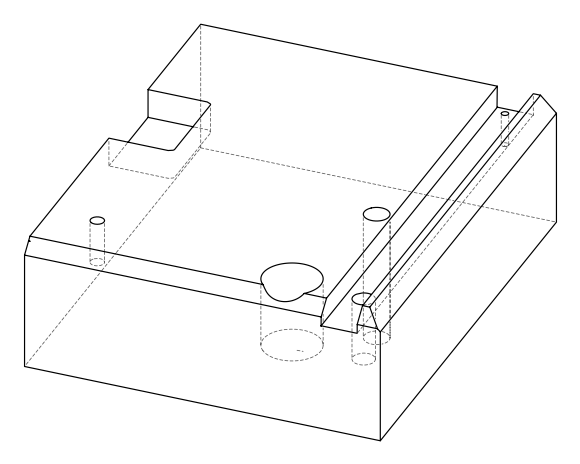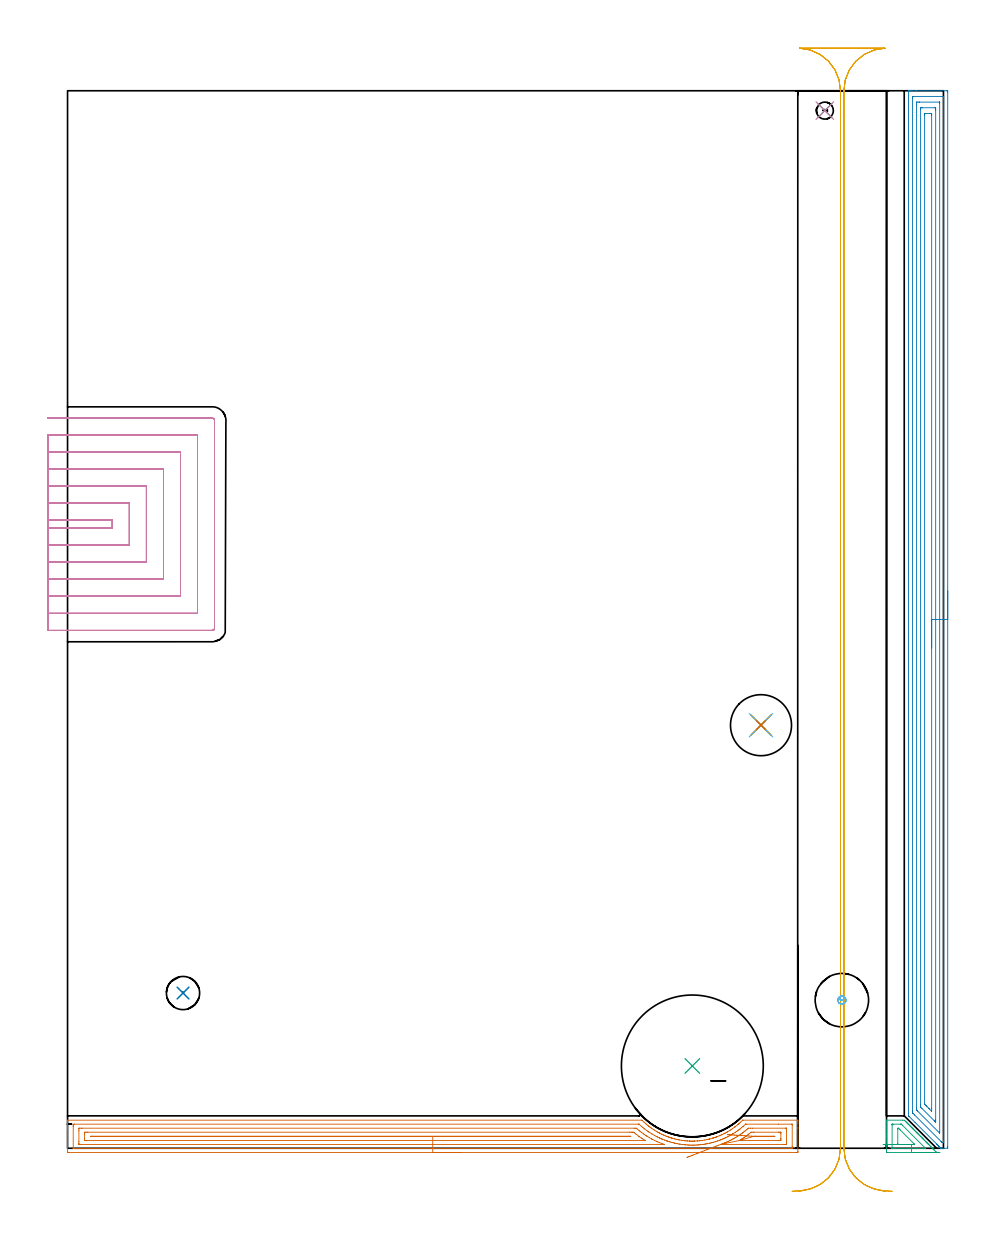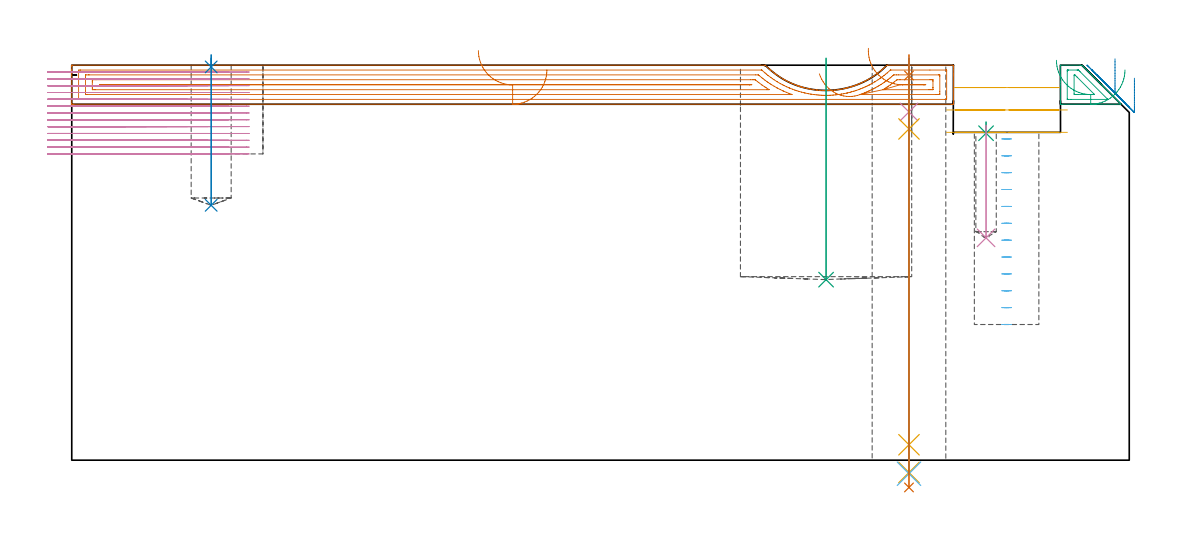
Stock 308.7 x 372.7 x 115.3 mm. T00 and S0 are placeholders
(PLAN: 16 operations, 11 tool changes, 69 min)
(1 AREA_MILL | FG_CHAMFER_SURFACE | UGT0205_001 | 9.97 min | 17137 mm3)
(2 AREA_MILL_1 | FG_CHAMFER_SURFACE_1 | UGT0205_001 | 15.03 min | 35485 mm3)
(3 AREA_MILL_2 | FG_CHAMFER_SURFACE_2 | UGT0205_001 | 0.65 min | 1081 mm3)
(4 MILL_SLOT | SLOT_PARTIAL_RECTANGULAR | NXT0201_009 | Follow Part, ap 2, ae 75% | 35.14 min | 119416 mm3)
(5 MILL_RECTANGULAR_SLOT | SLOT_RECTANGULAR | UGT0201_018 | Follow Part, ap 7.5, ae 75% | 5.28 min | 227146 mm3)
(6 MILL_BLIND_HOLE_FROM_SOLID_MATERIAL | STEP1POCKET | NXT0201_012 | Spiral | 0.65 min | 15582 mm3)
(7 SPOT_DRILL | STEP1HOLE | NXT0321_9005460120000 | 0.05 min | 153 mm3)
(8 SPOT_DRILL_1 | STEP1POCKET_1 | NXT0321_9005460120000 | 0.03 min | 16 mm3)
(9 SPOT_DRILL_2 | STEP1POCKET_3 | NXT0321_9005460120000 | 0.03 min | 19 mm3)
(10 DRILL_BLIND_HOLE_INTO_CENTER | STEP1HOLE | NXT0301_062 | 0.06 min | 701 mm3)
(11 GUN_DRILL_THROUGH_HOLE | STEP1HOLE | UGT0307_006 | 0.56 min | 6495 mm3)
(12 DRILL_TO_ENLARGE_THROUGH_HOLE | STEP1HOLE | NXT0301_102 | 0.49 min | 9071 mm3)
(13 DRILL_TO_ENLARGE_THROUGH_HOLE_1 | STEP1HOLE | UGT0301_052 | 0.5 min | 25347 mm3)
(14 DRILL_BLIND_HOLE_INTO_CENTER_1 | STEP1POCKET_1 | NXT0301_088 | 0.17 min | 4268 mm3)
(15 INDEXABLE_INSERT_DRILL_BLIND_HOLE_FROM_SOLID | STEP1POCKET_2 | NXT0302_038 | 0.26 min | 121142 mm3)
(16 DRILL_BLIND_HOLE_INTO_CENTER_2 | STEP1POCKET_3 | UGT0301_025 | 0.14 min | 827 mm3)
(TOOL UGT0205_001 | Chamfer Mill 20 x 3 x 45 deg. | D20 FL50 Z2)
(TOOL NXT0201_009 | ENDMILL 8mm [2P460-0800-NA 1630] | D8 FL26 Z6)
(TOOL UGT0201_018 | End mill 30 mm | D30 FL50 Z4)
(TOOL NXT0201_012 | ENDMILL 16mm [2P460-1600-NA 1630] | D16 FL38 Z6)
(TOOL NXT0321_9005460120000 | NC Spot Drill, 142deg, 12mm, Carbide, Uncoated | D12 PA142 FL30 Z2)
(TOOL NXT0301_062 | Carbide Drill 9.1mm [860.1-0910-027A1-MM 2214] | D9.1 PA140 FL47 Z2)
(TOOL UGT0307_006 | Gun Drill 9 mm | D9 PA130 FL24 Z1)
(TOOL NXT0301_102 | Carbide Drill 13.5mm [860.1-1350-108A1-MM 2214] | D13.5 PA140 FL123 Z2)
(TOOL UGT0301_052 | Twist Drill 21.5 mm | D21.5 PA118 FL150 Z2)
(TOOL NXT0301_088 | Carbide Drill 11.7mm [860.1-1170-035A1-MM 2214] | D11.7 PA140 FL55 Z2)
(TOOL NXT0302_038 | Index. Insert Drill 50mm [880-D5000L50-04] | D50 PA176 FL200 Z2)
(TOOL UGT0301_025 | Twist Drill 6 mm | D6 PA118 FL57 Z2)
(OP 1 AREA_MILL)
G17 G21 G94 G90
T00 M6
G54
G17 G0 G90 X138.7 Y-1.5 S1061 M3
G43 Z125.3 H0
Z113.9
G94 G1 X138.662 Z113.028 F250.
X138.548 Z112.164
X138.359 Z111.312
X138.097 Z110.48
X137.763 Z109.674
X137.36 Z108.9
X136.892 Z108.164
X136.36 Z107.472
X135.771 Z106.829
X135.128 Z106.24
X134.436 Z105.708
X133.7 Z105.24
X132.926 Z104.837
X132.12 Z104.503
X131.288 Z104.241
X130.436 Z104.052
X129.572 Z103.938
X128.7 Z103.9
X0.608
X0.14 Y-1.495 Z103.903
X0.01 Y-1.492 Z103.906
X0. Y-1.357 Z104.04
Y6.838 Z112.232
Y7.399 Z112.796
Y7.718 Z113.114
Y8.279 Z113.675
Y8.597 Z113.992
Y9.594 Z114.994
X0.01 Y9.894 Z115.293
X0.162 Y9.9 Z115.3
X202.342
X202.439 Y9.895 Z115.291
X202.535 Y9.812 Z115.209
X203.173 Y9.198 Z114.598
X203.681 Y8.749 Z114.144
X203.849 Y8.597 Z113.996
X204.018 Y8.448 Z113.847
X204.073 Y8.398 Z113.797
X204.562 Y8. Z113.399
X204.921 Y7.718 Z113.115
X204.965 Y7.683 Z113.081
X205.307 Y7.425 Z112.822
X205.466 Y7.31 Z112.705
X205.712 Y7.132 Z112.53
X205.857 Y7.028 Z112.427
X206.526 Y6.576 Z111.973
X206.574 Y6.545 Z111.942
X206.749 Y6.431 Z111.831
X207.641 Y5.889 Z111.287
X207.967 Y5.701 Z111.099
X208.249 Y5.546 Z110.943
X208.533 Y5.394 Z110.794
X208.575 Y5.373 Z110.772
X208.639 Y5.341 Z110.741
X209.036 Y5.142 Z110.538
X209.425 Y4.945 Z110.345
X209.996 Y4.682 Z110.078
X210.271 Y4.562 Z109.96
X210.317 Y4.542 Z109.939
X210.862 Y4.32 Z109.72
X211.209 Y4.18 Z109.578
X211.714 Y3.992 Z109.387
X211.936 Y3.907 Z109.307
X211.956 Y3.9 Z109.299
X212.101 Y3.853 Z109.248
X212.161 Y3.835 Z109.229
X212.37 Y3.77 Z109.163
X212.607 Y3.696 Z109.088
X212.804 Y3.631 Z109.03
X212.858 Y3.614 Z109.013
X212.967 Y3.58 Z108.978
X212.993 Y3.573 Z108.969
X213.053 Y3.557 Z108.95
X213.42 Y3.453 Z108.848
X213.885 Y3.321 Z108.719
X214.392 Y3.195 Z108.591
X214.629 Y3.135 Z108.534
X214.777 Y3.098 Z108.497
X215.27 Y2.994 Z108.394
X215.37 Y2.976 Z108.375
X215.669 Y2.921 Z108.317
X216.561 Y2.779 Z108.171
X217.453 Y2.661 Z108.058
X217.516 Y2.655 Z108.052
X217.701 Y2.638 Z108.035
X218.345 Y2.581 Z107.972
X218.409 Y2.578 Z107.967
X219.205 Y2.527 Z107.925
X219.237 Y2.525 Z107.923
X219.302 Y2.523 Z107.92
X219.683 Y2.509 Z107.908
X219.852 Y2.507 Z107.906
X220.129 Y2.504 Z107.9
X220.389 Y2.507
X220.575 Z107.904
X220.852 Y2.514 Z107.913
X221.021 Y2.519 Z107.917
X221.114 Y2.524 Z107.922
X221.913 Y2.571 Z107.962
X221.98 Y2.578 Z107.967
X222.629 Y2.631 Z108.028
X222.805 Y2.647 Z108.043
X223.697 Y2.757 Z108.15
X224.589 Y2.9 Z108.294
X225.409 Y3.054 Z108.453
X225.528 Y3.077 Z108.476
X225.996 Y3.192 Z108.589
X226.204 Y3.242 Z108.641
X226.373 Y3.284 Z108.682
X227.265 Y3.532 Z108.925
X227.335 Y3.554 Z108.946
X227.537 Y3.614 Z109.012
X227.578 Y3.626 Z109.025
X227.782 Y3.693 Z109.085
X228.009 Y3.763 Z109.156
X228.157 Y3.809 Z109.203
X228.456 Y3.907 Z109.307
X228.588 Y3.953 Z109.35
X228.674 Y3.986 Z109.381
X228.951 Y4.088 Z109.485
X229.049 Y4.125 Z109.522
X229.741 Y4.404 Z109.803
X229.941 Y4.485 Z109.883
X229.959 Y4.493 Z109.891
X230.46 Y4.713 Z110.108
X230.723 Y4.826 Z110.225
X230.792 Y4.858 Z110.258
X230.833 Y4.878 Z110.277
X231.352 Y5.138 Z110.534
X231.712 Y5.316 Z110.715
X231.725 Y5.322 Z110.722
X232.433 Y5.701 Z111.099
X232.542 Y5.763 Z111.162
X232.617 Y5.807 Z111.205
X233.509 Y6.341 Z111.741
X233.873 Y6.574 Z111.974
X234.401 Y6.931 Z112.331
X235.128 Y7.45 Z112.848
X235.214 Y7.514 Z112.913
X235.293 Y7.574 Z112.972
X236.185 Y8.282 Z113.68
X236.212 Y8.304 Z113.702
X236.236 Y8.324 Z113.722
X236.354 Y8.425 Z113.825
X236.552 Y8.597 Z113.996
X236.659 Y8.691 Z114.087
X236.708 Y8.735 Z114.13
X237.077 Y9.061 Z114.46
X237.225 Y9.198 Z114.597
X237.92 Y9.866 Z115.262
X237.961 Y9.897 Z115.293
X237.969 Y9.902 Z115.298
X238.047 Y9.9 Z115.3
X257.238
X257.39 Y9.894 Z115.293
X257.4 Y9.593 Z114.993
Y9.234 Z114.633
Y8.597 Z113.992
Y7.399 Z112.796
Y6.838 Z112.232
Y-1.077 Z104.321
X257.397 Y-1.36 Z104.037
X257.39 Y-1.492 Z103.906
X257.256 Y-1.499 Z103.899
X256.792 Y-1.5 Z103.9
X128.7
Y-0.086 Z105.314
X2.393 Y-0.085 Z105.315
X2.279
X2.034 Y-0.08 Z105.32
X2.012 Y-0.079 Z105.321
X2.007 Y-0.062 Z105.338
X2.002 Y-0.032 Z105.368
X2.001 Y-0.002 Z105.398
X2. Y0.19 Z105.59
X2.001 Y7.718 Z113.118
X2.004 Y8.101 Z113.501
X2.013 Y8.479 Z113.879
X2.393 Y8.484 Z113.884
X2.507 Y8.485 Z113.885
X201.254
X201.352 Y8.484 Z113.884
X201.4 Y8.481 Z113.881
X201.42 Y8.479 Z113.879
X201.449 Y8.46 Z113.86
X202.284 Y7.718 Z113.118
X202.342 Y7.667 Z113.067
X202.733 Y7.333 Z112.733
X203.234 Y6.929 Z112.329
X203.267 Y6.903 Z112.303
X203.352 Y6.838 Z112.238
X204.127 Y6.262 Z111.662
X204.552 Y5.959 Z111.359
X204.828 Y5.77 Z111.17
X205.02 Y5.643 Z111.043
X205.904 Y5.079 Z110.479
X205.926 Y5.066 Z110.466
X206.805 Y4.553 Z109.953
X206.945 Y4.476 Z109.876
X207.462 Y4.2 Z109.6
X207.698 Y4.079 Z109.479
X207.948 Y3.953 Z109.353
X208.59 Y3.645 Z109.045
X208.723 Y3.583 Z108.983
X209.313 Y3.321 Z108.721
X209.483 Y3.25 Z108.65
X209.606 Y3.2 Z108.6
X210.375 Y2.899 Z108.299
X211.073 Y2.634 Z108.034
X211.268 Y2.566 Z107.966
X211.323 Y2.549 Z107.949
X211.663 Y2.441 Z107.841
X212.161 Y2.289 Z107.689
X212.382 Y2.223 Z107.623
X213.053 Y2.039 Z107.439
X213.612 Y1.891 Z107.291
X213.946 Y1.808 Z107.208
X214.058 Y1.782 Z107.182
X214.81 Y1.618 Z107.018
X214.839 Y1.612 Z107.012
X215.109 Y1.562 Z106.962
X215.731 Y1.46 Z106.86
X215.854 Y1.441 Z106.841
X216.624 Y1.334 Z106.734
X216.89 Y1.3 Z106.7
X217.516 Y1.234 Z106.634
X217.885 Y1.199 Z106.599
X218.409 Y1.16 Z106.56
X218.844 Y1.133 Z106.533
X219.302 Y1.113 Z106.513
X219.771 Y1.1 Z106.5
X220.194 Y1.095 Z106.495
X220.663 Y1.1 Z106.5
X221.087 Y1.112 Z106.512
X221.523 Y1.132 Z106.532
X221.98 Y1.159 Z106.559
X222.36 Y1.187 Z106.587
X222.872 Y1.231 Z106.631
X223.176 Y1.262 Z106.662
X223.765 Y1.331 Z106.731
X223.971 Y1.358 Z106.758
X224.657 Y1.46 Z106.86
X224.747 Y1.474 Z106.874
X225.264 Y1.562 Z106.962
X225.504 Y1.608 Z107.008
X225.55 Y1.617 Z107.017
X226.243 Y1.759 Z107.159
X226.333 Y1.779 Z107.179
X226.443 Y1.805 Z107.205
X226.956 Y1.935 Z107.335
X227.335 Y2.035 Z107.435
X227.658 Y2.124 Z107.524
X228.228 Y2.286 Z107.686
X228.349 Y2.322 Z107.722
X228.732 Y2.441 Z107.841
X229.121 Y2.572 Z107.972
X229.681 Y2.768 Z108.168
X230.013 Y2.892 Z108.292
X230.324 Y3.014 Z108.414
X230.906 Y3.249 Z108.649
X231.079 Y3.321 Z108.721
X231.576 Y3.54 Z108.94
X231.799 Y3.641 Z109.041
X232.18 Y3.824 Z109.224
X232.691 Y4.074 Z109.474
X232.776 Y4.117 Z109.517
X232.938 Y4.2 Z109.6
X233.355 Y4.425 Z109.825
X233.584 Y4.551 Z109.951
X234.443 Y5.047 Z110.447
X234.476 Y5.067 Z110.467
X234.497 Y5.079 Z110.479
X235.369 Y5.639 Z111.039
X235.846 Y5.959 Z111.359
X236.089 Y6.129 Z111.529
X236.262 Y6.252 Z111.652
X236.602 Y6.503 Z111.903
X237.044 Y6.838 Z112.238
X237.106 Y6.886 Z112.286
X237.154 Y6.925 Z112.325
X237.594 Y7.284 Z112.684
X238.047 Y7.656 Z113.056
X238.08 Y7.685 Z113.085
X238.118 Y7.718 Z113.118
X238.94 Y8.454 Z113.854
X238.969 Y8.476 Z113.876
X238.99 Y8.479 Z113.879
X239.037 Y8.483 Z113.883
X239.134 Y8.485 Z113.885
X250.515 Y8.486 Z113.886
X255.121 Y8.485 Z113.885
X255.366 Y8.48 Z113.88
X255.388 Y8.479 Z113.879
X255.393 Y8.462 Z113.862
X255.397 Y8.432 Z113.832
X255.399 Y8.402 Z113.802
X255.4 Y8.21 Z113.61
X255.399 Y0.682 Z106.082
X255.396 Y0.299 Z105.699
X255.387 Y-0.079 Z105.321
X255.007 Y-0.084 Z105.316
X254.893 Y-0.085 Z105.315
X128.7 Y-0.086 Z105.314
Y1.328 Z106.728
X4.415 Y1.329 Z106.729
X4.178 Y1.33 Z106.73
X4.1 Y1.332 Z106.732
X4.038 Y1.335 Z106.735
X4.01 Y1.341 Z106.741
X4.007 Y1.386 Z106.786
X4.003 Y1.562 Z106.962
X4. Y1.737 Z107.137
Y2.441 Z107.841
Y6.135 Z111.535
X4.002 Y6.838 Z112.238
X4.005 Y7.01 Z112.41
X4.011 Y7.064 Z112.464
X4.061 Y7.067 Z112.467
X4.178 Y7.069 Z112.469
X4.835 Y7.071 Z112.471
X5.071
X199.664
X200.325 Y7.067 Z112.467
X200.434 Y7.065 Z112.465
X200.557 Y6.972 Z112.372
X200.72 Y6.838 Z112.238
X201.449 Y6.232 Z111.632
X201.791 Y5.959 Z111.359
X202.342 Y5.54 Z110.94
X202.969 Y5.079 Z110.479
X203.234 Y4.894 Z110.294
X203.83 Y4.493 Z109.893
X204.127 Y4.306 Z109.706
X204.298 Y4.2 Z109.6
X205.02 Y3.768 Z109.168
X205.787 Y3.321 Z108.721
X205.912 Y3.252 Z108.652
X206.064 Y3.171 Z108.571
X206.805 Y2.8 Z108.2
X207.536 Y2.441 Z107.841
X207.698 Y2.366 Z107.766
X207.837 Y2.304 Z107.704
X208.59 Y1.989 Z107.389
X209.376 Y1.667 Z107.067
X209.483 Y1.626 Z107.026
X209.981 Y1.437 Z106.837
X210.14 Y1.376 Z106.776
X210.247 Y1.333 Z106.733
X210.239 Y1.332 Z106.732
X210.114 Y1.33 Z106.73
X209.956 Y1.329 Z106.729
X209.72 Y1.328 Z106.728
X128.7
Y2.743 Z108.143
X6.856
X6.549 Y2.744 Z108.144
X6.128 Y2.748 Z108.148
X6.038 Y2.75 Z108.15
X6.01 Y2.756 Z108.156
X6.007 Y2.8 Z108.2
X6.004 Y2.896 Z108.296
X6. Y3.285 Z108.685
Y5.044 Z110.444
Y5.079 Z110.479
X6.005 Y5.501 Z110.901
X6.009 Y5.606 Z111.006
X6.013 Y5.65 Z111.05
X6.075 Y5.652 Z111.052
X6.272 Y5.655 Z111.055
X6.856 Y5.657 Z111.057
X7.162
X198.185
X198.771 Y5.656 Z111.056
X199.08 Y5.655 Z111.055
X199.37 Y5.65 Z111.05
X199.515 Y5.641 Z111.041
X199.664 Y5.523 Z110.923
X200.22 Y5.079 Z110.479
X200.557 Y4.819 Z110.219
X201.38 Y4.2 Z109.6
X201.449 Y4.15 Z109.55
X201.636 Y4.016 Z109.416
X202.342 Y3.547 Z108.947
X202.691 Y3.321 Z108.721
X203.592 Y2.753 Z108.153
X203.485 Y2.75 Z108.15
X203.234 Y2.746 Z108.146
X202.928 Y2.743 Z108.143
X128.7
Y4.157 Z109.557
X8.685 Y4.158 Z109.558
X8.642 Y4.159 Z109.559
X8.099 Y4.2 Z109.6
X8.6 Y4.241 Z109.641
X8.642 Y4.242 Z109.642
X197.836
X197.879 Y4.241 Z109.641
X198.522 Y4.2 Z109.6
X197.921 Y4.159 Z109.559
X197.879 Y4.158 Z109.558
X128.7 Y4.157 Z109.557
X127.828 Z109.595
X126.964 Z109.709
X126.112 Z109.898
X125.28 Z110.16
X124.474 Z110.494
X123.7 Z110.897
X122.964 Z111.365
X122.272 Z111.896
X121.629 Z112.486
X121.04 Z113.129
X120.508 Z113.821
X120.04 Z114.557
X119.637 Z115.331
X119.303 Z116.137
X119.041 Z116.969
X118.852 Z117.82
X118.738 Z118.685
X118.7 Z119.557
G0 Z125.3
X218.234 Y-3.25
Z112.776
G1 X218.543 Y-3.132 Z111.968
X218.916 Y-2.988 Z111.193
X219.35 Y-2.821 Z110.455
X219.843 Y-2.631 Z109.761
X220.391 Y-2.42 Z109.115
X220.989 Y-2.19 Z108.523
X221.633 Y-1.942 Z107.989
X222.317 Y-1.678 Z107.518
X223.038 Y-1.401 Z107.112
X223.789 Y-1.112 Z106.774
X224.564 Y-0.813 Z106.509
X225.358 Y-0.507 Z106.316
X226.165 Y-0.197 Z106.199
X226.978 Y0.116 Z106.157
X227.792 Y0.43 Z106.192
X228.599 Y0.741 Z106.302
X229.395 Y1.047 Z106.487
X230.172 Y1.346 Z106.746
X230.864 Y1.603 Z107.003
X230.906 Y1.62 Z107.02
X231.498 Y1.858 Z107.258
X231.799 Y1.981 Z107.381
X232.125 Y2.119 Z107.519
X232.691 Y2.361 Z107.761
X232.747 Y2.386 Z107.786
X232.869 Y2.441 Z107.841
X233.348 Y2.674 Z108.074
X233.584 Y2.791 Z108.191
X233.938 Y2.971 Z108.371
X234.476 Y3.25 Z108.65
X234.609 Y3.321 Z108.721
X235.091 Y3.595 Z108.995
X235.369 Y3.755 Z109.155
X235.65 Y3.923 Z109.323
X236.106 Y4.2 Z109.6
X236.201 Y4.259 Z109.659
X236.262 Y4.298 Z109.698
X236.739 Y4.609 Z110.009
X237.154 Y4.884 Z110.284
X237.271 Y4.964 Z110.364
X237.436 Y5.079 Z110.479
X237.789 Y5.333 Z110.733
X238.047 Y5.522 Z110.922
X238.297 Y5.713 Z111.113
X238.614 Y5.959 Z111.359
X238.795 Y6.102 Z111.502
X238.94 Y6.218 Z111.618
X239.281 Y6.502 Z111.902
X239.682 Y6.838 Z112.238
X239.762 Y6.907 Z112.307
X239.832 Y6.967 Z112.367
X239.955 Y7.064 Z112.464
X240.064 Y7.067 Z112.467
X240.725 Y7.07 Z112.47
X241.381 Y7.071 Z112.471
X252.985
X253.222 Y7.07 Z112.47
X253.3 Y7.068 Z112.468
X253.361 Y7.065 Z112.465
X253.39 Y7.059 Z112.459
X253.392 Y7.014 Z112.414
X253.397 Y6.838 Z112.238
X253.4 Y6.663 Z112.063
Y2.265 Z107.665
X253.398 Y1.562 Z106.962
X253.395 Y1.391 Z106.791
X253.389 Y1.336 Z106.736
X253.339 Y1.333 Z106.733
X253.222 Y1.331 Z106.731
X252.565 Y1.329 Z106.729
X252.329 Y1.328 Z106.728
X230.249 Y1.329 Z106.729
X230.224 Y1.331 Z106.731
X230.214 Y1.333 Z106.733
X230.172 Y1.346 Z106.746
X236.826 Y2.749 Z108.149
X236.829 Y2.762 Z108.162
X237.373 Y3.105 Z108.505
X237.716 Y3.321 Z108.721
X237.917 Y3.448 Z108.848
X238.047 Y3.533 Z108.933
X238.447 Y3.805 Z109.205
X238.94 Y4.143 Z109.543
X238.973 Y4.167 Z109.567
X239.02 Y4.2 Z109.6
X239.485 Y4.542 Z109.942
X239.832 Y4.804 Z110.204
X239.989 Y4.925 Z110.325
X240.185 Y5.079 Z110.479
X240.725 Y5.511 Z110.911
X240.889 Y5.639 Z111.039
X241.038 Y5.651 Z111.051
X241.617 Y5.655 Z111.055
X241.924 Y5.657 Z111.057
X250.544
X250.851 Y5.656 Z111.056
X251.272 Y5.652 Z111.052
X251.362 Y5.65 Z111.05
X251.39 Y5.644 Z111.044
X251.393 Y5.6 Z111.
X251.396 Y5.504 Z110.904
X251.4 Y5.115 Z110.515
Y3.356 Z108.756
Y3.321 Z108.721
X251.395 Y2.899 Z108.299
X251.391 Y2.794 Z108.194
X251.387 Y2.75 Z108.15
X251.325 Y2.748 Z108.148
X251.128 Y2.745 Z108.145
X250.544 Y2.743 Z108.143
X250.238
X237.406
X237.154 Y2.744 Z108.144
X236.844 Y2.747 Z108.147
X236.826 Y2.749 Z108.149
X241.874 Y4.2 Z109.6
X242.468 Y4.241 Z109.641
X242.51 Y4.242 Z109.642
X248.715
X248.758 Y4.241 Z109.641
X249.302 Y4.2 Z109.6
X248.8 Y4.159 Z109.559
X248.758 Y4.158 Z109.558
X242.553 Y4.157 Z109.557
X242.51 Y4.159 Z109.559
X241.874 Y4.2 Z109.6
X241.009 Y4.256 Z109.694
X240.155 Y4.311 Z109.863
X239.319 Y4.365 Z110.106
X238.507 Y4.417 Z110.421
X237.726 Y4.467 Z110.806
X236.981 Y4.515 Z111.258
X236.278 Y4.561 Z111.773
X235.623 Y4.603 Z112.347
X235.02 Y4.642 Z112.977
X234.474 Y4.677 Z113.656
X233.99 Y4.708 Z114.381
X233.57 Y4.735 Z115.146
X233.218 Y4.758 Z115.944
X232.938 Y4.776 Z116.769
X232.73 Y4.789 Z117.616
X232.596 Y4.798 Z118.479
X232.538 Y4.802 Z119.349
X232.556 Y4.801 Z120.221
G0 Z125.3
M5
M2
(OP 2 AREA_MILL_1)
G17 G21 G94 G90
T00 M6
G54
G17 G0 G90 X310.2 Y196.35 S1061 M3
G43 Z125.3 H0
Z111.5
G94 G1 Y196.312 Z110.628 F250.
Y196.198 Z109.764
Y196.009 Z108.912
Y195.747 Z108.08
Y195.413 Z107.274
Y195.01 Z106.5
Y194.541 Z105.764
Y194.01 Z105.072
Y193.421 Z104.429
Y192.778 Z103.84
Y192.086 Z103.308
Y191.35 Z102.84
Y190.576 Z102.437
Y189.77 Z102.103
Y188.938 Z101.841
Y188.086 Z101.652
Y187.222 Z101.538
Y186.35 Z101.5
Y0.613
X310.197 Y0.341 Z101.503
X310.191 Y0.003 Z101.505
X310.178 Y0.001 Z101.519
X308.98 Y0. Z102.714
X308.157 Z103.542
X307.806 Y0.001 Z103.89
X307.781 Y0.017 Z103.916
X307.358 Y0.442 Z104.342
X307.233 Y0.566 Z104.465
X307.187 Y0.613 Z104.512
X306.991 Y0.808 Z104.708
X306.941 Y0.857 Z104.756
X306.889 Y0.91 Z104.81
X306.706 Y1.094 Z104.993
X306.65 Y1.148 Z105.047
X306.592 Y1.208 Z105.107
X306.421 Y1.379 Z105.278
X306.359 Y1.44 Z105.338
X298.704 Y9.096 Z112.996
X296.603 Y11.197 Z115.096
X296.473 Y11.328 Z115.226
X296.406 Y11.399 Z115.292
X296.405 Y11.415 Z115.293
X296.4 Y12.221 Z115.3
Y372.534
X296.402 Y372.69 Z115.288
X296.526 Y372.697 Z115.166
X296.657 Y372.7 Z115.042
X296.969 Z114.73
X297.62 Z114.075
X298.819 Z112.878
X299.367 Z112.327
X309.854 Z101.843
X310.133 Y372.696 Z101.565
X310.192 Y372.69 Z101.505
X310.199 Y372.628 Z101.499
X310.2 Y372.087 Z101.5
Y186.35
X308.786 Z102.914
X308.785 Y2.598 Z102.915
X308.784 Y2.399 Z102.916
X308.78 Y2.052 Z102.92
X308.779 Y2.017 Z102.921
X308.73 Y2.01 Z102.97
X308.626 Y2.005 Z103.074
X308.495 Y2.002 Z103.205
X308.302 Y2.007 Z103.398
X308.255 Y2.01 Z103.445
X308.192 Y2.066 Z103.508
X308.106 Y2.147 Z103.594
X307.851 Y2.399 Z103.849
X298.494 Y11.756 Z113.206
X298.031 Y12.221 Z113.669
X297.873 Y12.388 Z113.827
X297.821 Y12.443 Z113.879
X297.819 Y12.482 Z113.881
X297.817 Y12.568 Z113.883
X297.815 Y12.915 Z113.885
X297.814 Y13.114 Z113.886
X297.815 Y370.102 Z113.885
X297.816 Y370.301 Z113.884
X297.82 Y370.648 Z113.88
X297.821 Y370.683 Z113.879
X297.87 Y370.69 Z113.83
X297.974 Y370.695 Z113.726
X298.104 Y370.699 Z113.596
X308.592 Z103.108
X308.737 Y370.693 Z102.963
X308.765 Y370.69 Z102.935
X308.779 Y370.68 Z102.921
X308.781 Y370.649 Z102.919
X308.784 Y370.502 Z102.916
X308.785 Y370.301 Z102.915
X308.786 Y369.607 Z102.914
Y186.35
X307.372 Z104.328
X307.371 Y5.829 Z104.329
X307.37 Y5.687 Z104.33
X307.365 Y5.403 Z104.335
X307.363 Y5.346 Z104.337
X307.348 Y5.359 Z104.352
X307.304 Y5.398 Z104.396
X307.233 Y5.467 Z104.467
X299.585 Y13.114 Z112.115
X299.367 Y13.334 Z112.333
X299.287 Y13.419 Z112.413
X299.249 Y13.462 Z112.451
X299.235 Y13.502 Z112.465
X299.233 Y13.581 Z112.467
X299.23 Y13.865 Z112.47
X299.229 Y14.007 Z112.471
X299.228 Y14.149 Z112.472
X299.229 Y367.764 Z112.471
X299.232 Y368.515 Z112.468
X299.235 Y368.651 Z112.465
X299.238 Y368.69 Z112.462
X299.278 Y368.693 Z112.422
X299.367 Y368.696 Z112.333
X300.061 Y368.7 Z111.639
X300.241 Z111.459
X307.233 Y368.699 Z104.467
X307.293 Y368.697 Z104.407
X307.34 Y368.693 Z104.36
X307.365 Y368.689 Z104.335
X307.366 Y368.657 Z104.334
X307.37 Y368.515 Z104.33
X307.371 Y368.374 Z104.329
X307.372 Y186.35 Z104.328
X305.957 Z105.743
Y9.953
X305.956 Y9.542 Z105.744
X305.954 Y9.271 Z105.746
X305.952 Y9.217 Z105.748
X305.95 Y9.21 Z105.75
X305.926 Y9.231 Z105.774
X305.863 Y9.289 Z105.837
X305.606 Y9.542 Z106.094
X305.485 Y9.664 Z106.215
X301.115 Y14.034 Z110.585
X300.691 Y14.47 Z111.009
X300.65 Y14.529 Z111.05
X300.647 Y14.611 Z111.053
X300.644 Y14.739 Z111.056
X300.643 Y14.9 Z111.057
Y15.383
Y366.319
X300.644 Y366.48 Z111.056
X300.647 Y366.609 Z111.053
X300.649 Y366.686 Z111.051
X300.693 Y366.69 Z111.007
X301.115 Y366.699 Z110.585
X301.144 Y366.7 Z110.556
X305.514 Z106.186
X305.9 Y366.692 Z105.8
X305.944 Y366.69 Z105.756
X305.951 Y366.663 Z105.749
X305.954 Y366.613 Z105.746
X305.956 Y366.564 Z105.744
X305.957 Y366.247 Z105.743
Y365.837
Y186.35
X304.543 Z107.157
Y14.007
X304.538 Y13.189 Z107.162
X304.536 Y13.114 Z107.164
X304.516 Y13.093 Z107.184
X304.489 Y13.114 Z107.211
X303.737 Y13.861 Z107.963
X303.591 Y14.007 Z108.109
X302.863 Y14.735 Z108.837
X302.698 Y14.9 Z109.002
X302.526 Y15.074 Z109.174
X302.16 Y15.449 Z109.54
X302.063 Y15.549 Z109.637
X302.061 Y15.57 Z109.639
X302.059 Y15.621 Z109.641
X302.057 Y15.724 Z109.643
Y15.793
Y364.051
X302.059 Y364.462 Z109.641
X302.062 Y364.667 Z109.638
X302.063 Y364.686 Z109.637
X302.082 Y364.69 Z109.618
X302.137 Y364.695 Z109.563
X302.228 Y364.699 Z109.472
X303.976 Y364.7 Z107.724
X304.45 Y364.696 Z107.25
X304.501 Y364.694 Z107.199
X304.532 Y364.691 Z107.168
X304.536 Y364.659 Z107.164
X304.539 Y364.48 Z107.161
X304.543 Y364.12 Z107.157
Y186.35
Y185.478 Z107.195
Y184.613 Z107.309
Y183.762 Z107.498
Y182.93 Z107.76
Y182.124 Z108.094
Y181.35 Z108.497
Y180.614 Z108.965
Y179.922 Z109.496
Y179.279 Z110.086
Y178.69 Z110.729
Y178.158 Z111.421
Y177.69 Z112.157
Y177.287 Z112.931
Y176.953 Z113.737
Y176.691 Z114.569
Y176.502 Z115.42
Y176.388 Z116.285
Y176.35 Z117.157
G0 Z125.3
M5
M2
(OP 3 AREA_MILL_2)
G17 G21 G94 G90
T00 M6
G54
G17 G0 G90 X307.45 Y-1.5 S1061 M3
G43 Z125.3 H0
Z113.9
G94 G1 X307.412 Z113.028 F250.
X307.298 Z112.164
X307.109 Z111.312
X306.847 Z110.48
X306.513 Z109.674
X306.11 Z108.9
X305.642 Z108.164
X305.11 Z107.472
X304.521 Z106.829
X303.878 Z106.24
X303.186 Z105.708
X302.45 Z105.24
X301.676 Z104.837
X300.87 Z104.503
X300.038 Z104.241
X299.187 Z104.052
X298.322 Z103.938
X297.45 Z103.9
X289.066
X288.648 Y-1.493 Z103.903
X288.608 Y-1.491 Z103.905
X288.604 Y-1.077 Z104.319
X288.6 Y-0.612 Z104.783
Y4.2 Z109.594
Y5.03 Z110.429
X288.601 Y9.854 Z115.253
X288.61 Y9.895 Z115.294
X288.625 Y9.9 Z115.3
X294.361
X294.895 Y9.898 Z115.287
X295.064 Y9.738 Z115.133
X295.244 Y9.557 Z114.955
X295.325 Y9.477 Z114.873
X295.403 Y9.397 Z114.797
X295.538 Y9.262 Z114.662
X295.618 Y9.184 Z114.58
X295.695 Y9.105 Z114.504
X295.832 Y8.968 Z114.367
X295.911 Y8.89 Z114.287
X295.987 Y8.813 Z114.212
X296.126 Y8.674 Z114.073
X296.204 Y8.597 Z113.994
X296.279 Y8.521 Z113.92
X296.42 Y8.38 Z113.779
X296.498 Y8.304 Z113.7
X296.572 Y8.229 Z113.628
X296.715 Y8.086 Z113.485
X296.791 Y8.011 Z113.407
X296.864 Y7.937 Z113.336
X297.009 Y7.792 Z113.191
X297.084 Y7.718 Z113.114
X297.156 Y7.644 Z113.044
X297.303 Y7.497 Z112.897
X297.377 Y7.425 Z112.821
X297.448 Y7.352 Z112.751
X297.597 Y7.203 Z112.602
X297.67 Y7.131 Z112.528
X297.74 Y7.06 Z112.459
X297.891 Y6.909 Z112.308
X297.963 Y6.838 Z112.235
X298.032 Y6.768 Z112.167
X298.185 Y6.615 Z112.014
X298.256 Y6.545 Z111.942
X298.325 Y6.476 Z111.875
X298.48 Y6.321 Z111.72
X298.55 Y6.252 Z111.648
X298.617 Y6.184 Z111.583
X298.774 Y6.027 Z111.426
X298.843 Y5.959 Z111.355
X298.909 Y5.892 Z111.291
X299.068 Y5.732 Z111.132
X299.136 Y5.666 Z111.062
X299.201 Y5.599 Z110.999
X299.362 Y5.438 Z110.837
X299.429 Y5.373 Z110.769
X299.493 Y5.307 Z110.706
X299.656 Y5.144 Z110.543
X299.722 Y5.079 Z110.476
X299.785 Y5.015 Z110.414
X299.95 Y4.85 Z110.249
X300.015 Y4.786 Z110.183
X300.077 Y4.723 Z110.122
X300.245 Y4.556 Z109.955
X300.308 Y4.493 Z109.89
X300.37 Y4.431 Z109.83
X300.539 Y4.262 Z109.661
X300.602 Y4.2 Z109.597
X300.662 Y4.139 Z109.538
X300.833 Y3.967 Z109.367
X300.895 Y3.907 Z109.304
X300.954 Y3.847 Z109.246
X301.127 Y3.673 Z109.072
X301.188 Y3.614 Z109.01
X301.246 Y3.554 Z108.954
X301.421 Y3.379 Z108.778
X301.481 Y3.321 Z108.717
X301.538 Y3.262 Z108.661
X301.715 Y3.085 Z108.484
X301.774 Y3.027 Z108.424
X301.83 Y2.97 Z108.369
X302.01 Y2.791 Z108.19
X302.067 Y2.734 Z108.131
X302.122 Y2.678 Z108.077
X302.304 Y2.497 Z107.896
X302.36 Y2.441 Z107.838
X302.415 Y2.386 Z107.785
X302.598 Y2.202 Z107.601
X302.653 Y2.148 Z107.545
X302.707 Y2.094 Z107.493
X302.892 Y1.908 Z107.307
X302.947 Y1.855 Z107.252
X302.999 Y1.802 Z107.201
X303.186 Y1.614 Z107.013
X303.24 Y1.562 Z106.959
X303.291 Y1.51 Z106.909
X303.48 Y1.32 Z106.719
X303.533 Y1.269 Z106.665
X303.583 Y1.217 Z106.616
X303.775 Y1.026 Z106.425
X303.826 Y0.975 Z106.372
X303.875 Y0.925 Z106.324
X304.069 Y0.732 Z106.131
X304.119 Y0.682 Z106.079
X304.167 Y0.633 Z106.032
X304.363 Y0.437 Z105.836
X304.412 Y0.389 Z105.786
X304.46 Y0.341 Z105.74
X304.657 Y0.143 Z105.542
X304.705 Y0.096 Z105.493
X304.752 Y0.049 Z105.448
X304.951 Y-0.151 Z105.248
X304.999 Y-0.197 Z105.2
X305.044 Y-0.243 Z105.156
X305.245 Y-0.445 Z104.954
X305.292 Y-0.49 Z104.907
X305.336 Y-0.535 Z104.864
X305.54 Y-0.739 Z104.66
X305.585 Y-0.784 Z104.614
X305.878 Y-1.077 Z104.321
X306.004 Y-1.204 Z104.196
X306.128 Y-1.33 Z104.07
X306.281 Y-1.492 Z103.905
X306.128 Y-1.5 Z103.9
X297.45
Y-0.086 Z105.314
X291.714
X290.831 Y-0.085 Z105.315
X290.718 Y-0.084 Z105.316
X290.643 Y-0.081 Z105.319
X290.613 Y-0.079 Z105.321
X290.608 Y-0.063 Z105.337
X290.604 Y-0.04 Z105.36
X290.601 Y0.033 Z105.433
Y8.179 Z113.579
X290.603 Y8.332 Z113.732
X290.609 Y8.455 Z113.855
X290.612 Y8.481 Z113.881
X290.616 Y8.482 Z113.882
X290.639 Y8.484 Z113.884
X290.831 Y8.485 Z113.885
X290.943 Y8.486 Z113.886
X293.479
X293.591 Y8.485 Z113.885
X293.783 Y8.483 Z113.883
X293.83 Y8.481 Z113.881
X293.85 Y8.479 Z113.879
X293.897 Y8.441 Z113.841
X294.084 Y8.26 Z113.66
X294.361 Y7.988 Z113.388
X302.304 Y0.046 Z105.446
X302.382 Y-0.038 Z105.362
X302.405 Y-0.067 Z105.333
X302.413 Y-0.079 Z105.321
X302.385 Y-0.081 Z105.319
X302.304 Y-0.084 Z105.316
X302.191 Y-0.085 Z105.315
X297.45 Y-0.086 Z105.314
Y1.329 Z106.729
X293.713 Y1.328 Z106.728
X293.479 Y1.329 Z106.729
X292.829 Y1.33 Z106.73
X292.698 Y1.332 Z106.732
X292.675 Y1.335 Z106.735
X292.61 Y1.35 Z106.75
X292.6 Y1.558 Z106.958
Y6.835 Z112.235
X292.61 Y7.049 Z112.449
X292.708 Y7.064 Z112.464
X292.769 Y7.065 Z112.465
X292.821
X292.898 Y6.992 Z112.392
X293.058 Y6.838 Z112.238
X293.479 Y6.422 Z111.822
X298.338 Y1.562 Z106.962
X298.485 Y1.412 Z106.812
X298.536 Y1.357 Z106.757
X298.553 Y1.336 Z106.736
X298.515 Y1.334 Z106.734
X298.359 Y1.331 Z106.731
X298.125 Y1.329 Z106.729
X297.891
X297.45
X296.578 Y1.328 Z106.767
X295.714 Z106.88
X294.862 Z107.069
X294.03 Z107.332
X293.224 Z107.665
X292.45 Z108.068
X291.714 Z108.537
X291.022 Z109.068
X290.379 Z109.657
X289.79 Z110.301
X289.258 Z110.993
X288.79 Z111.728
X288.387 Z112.502
X288.053 Z113.308
X287.791 Z114.14
X287.602 Z114.992
X287.488 Z115.857
X287.45 Z116.728
G0 Z125.3
M5
M2
(OP 4 MILL_SLOT)
G17 G21 G94 G90
T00 M6
G54
G17 G0 G90 X-7. Y218.5 S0 M3
G43 Z125.3 H1
Z113.308
G94 G1 X-4. F250.
X15.8 F500.
Y221.3
X-4.
X-7. F250.
Y212.5
X-4.
X21.8 F500.
Y227.3
X-4.
X-7. F250.
Y206.5
X-4.
X27.8 F500.
Y233.3
X-4.
X-7. F250.
Y200.5
X-4.
X33.8 F500.
Y239.3
X-4.
X-7. F250.
Y194.5
X-4.
X39.8 F500.
Y245.3
X-4.
X-7. F250.
Y188.5
X-4.
X45.8 F500.
Y251.3
X-4.
X-7. F250.
Y182.5
X-4.
X51. F500.
G3 X51.8 Y183.3 R0.8
G1 Y256.5
G3 X51. Y257.3 R0.8
G1 X-4.
X-7. F250.
G0 Y218.5 Z111.315
G1 X-4.
X15.8 F500.
Y221.3
X-4.
X-7. F250.
Y212.5
X-4.
X21.8 F500.
Y227.3
X-4.
X-7. F250.
Y206.5
X-4.
X27.8 F500.
Y233.3
X-4.
X-7. F250.
Y200.5
X-4.
X33.8 F500.
Y239.3
X-4.
X-7. F250.
Y194.5
X-4.
X39.8 F500.
Y245.3
X-4.
X-7. F250.
Y188.5
X-4.
X45.8 F500.
Y251.3
X-4.
X-7. F250.
Y182.5
X-4.
X51. F500.
G3 X51.8 Y183.3 R0.8
G1 Y256.5
G3 X51. Y257.3 R0.8
G1 X-4.
X-7. F250.
G0 Y218.5 Z109.323
G1 X-4.
X15.8 F500.
Y221.3
X-4.
X-7. F250.
Y212.5
X-4.
X21.8 F500.
Y227.3
X-4.
X-7. F250.
Y206.5
X-4.
X27.8 F500.
Y233.3
X-4.
X-7. F250.
Y200.5
X-4.
X33.8 F500.
Y239.3
X-4.
X-7. F250.
Y194.5
X-4.
X39.8 F500.
Y245.3
X-4.
X-7. F250.
Y188.5
X-4.
X45.8 F500.
Y251.3
X-4.
X-7. F250.
Y182.5
X-4.
X51. F500.
G3 X51.8 Y183.3 R0.8
G1 Y256.5
G3 X51. Y257.3 R0.8
G1 X-4.
X-7. F250.
G0 Y218.5 Z107.331
G1 X-4.
X15.8 F500.
Y221.3
X-4.
X-7. F250.
Y212.5
X-4.
X21.8 F500.
Y227.3
X-4.
X-7. F250.
Y206.5
X-4.
X27.8 F500.
Y233.3
X-4.
X-7. F250.
Y200.5
X-4.
X33.8 F500.
Y239.3
X-4.
X-7. F250.
Y194.5
X-4.
X39.8 F500.
Y245.3
X-4.
X-7. F250.
Y188.5
X-4.
X45.8 F500.
Y251.3
X-4.
X-7. F250.
Y182.5
X-4.
X51. F500.
G3 X51.8 Y183.3 R0.8
G1 Y256.5
G3 X51. Y257.3 R0.8
G1 X-4.
X-7. F250.
G0 Y218.5 Z105.338
G1 X-4.
X15.8 F500.
Y221.3
X-4.
X-7. F250.
Y212.5
X-4.
X21.8 F500.
Y227.3
X-4.
X-7. F250.
Y206.5
X-4.
X27.8 F500.
Y233.3
X-4.
X-7. F250.
Y200.5
X-4.
X33.8 F500.
Y239.3
X-4.
X-7. F250.
Y194.5
X-4.
X39.8 F500.
Y245.3
X-4.
X-7. F250.
Y188.5
X-4.
X45.8 F500.
Y251.3
X-4.
X-7. F250.
Y182.5
X-4.
X51. F500.
G3 X51.8 Y183.3 R0.8
G1 Y256.5
G3 X51. Y257.3 R0.8
G1 X-4.
X-7. F250.
G0 Y218.5 Z103.346
G1 X-4.
X15.8 F500.
Y221.3
X-4.
X-7. F250.
Y212.5
X-4.
X21.8 F500.
Y227.3
X-4.
X-7. F250.
Y206.5
X-4.
X27.8 F500.
Y233.3
X-4.
X-7. F250.
Y200.5
X-4.
X33.8 F500.
Y239.3
X-4.
X-7. F250.
Y194.5
X-4.
X39.8 F500.
Y245.3
X-4.
X-7. F250.
Y188.5
X-4.
X45.8 F500.
Y251.3
X-4.
X-7. F250.
Y182.5
X-4.
X51. F500.
G3 X51.8 Y183.3 R0.8
G1 Y256.5
G3 X51. Y257.3 R0.8
G1 X-4.
X-7. F250.
G0 Y218.5 Z101.354
G1 X-4.
X15.8 F500.
Y221.3
X-4.
X-7. F250.
Y212.5
X-4.
X21.8 F500.
Y227.3
X-4.
X-7. F250.
Y206.5
X-4.
X27.8 F500.
Y233.3
X-4.
X-7. F250.
Y200.5
X-4.
X33.8 F500.
Y239.3
X-4.
X-7. F250.
Y194.5
X-4.
X39.8 F500.
Y245.3
X-4.
X-7. F250.
Y188.5
X-4.
X45.8 F500.
Y251.3
X-4.
X-7. F250.
Y182.5
X-4.
X51. F500.
G3 X51.8 Y183.3 R0.8
G1 Y256.5
G3 X51. Y257.3 R0.8
G1 X-4.
X-7. F250.
G0 Y218.5 Z99.362
G1 X-4.
X15.8 F500.
Y221.3
X-4.
X-7. F250.
Y212.5
X-4.
X21.8 F500.
Y227.3
X-4.
X-7. F250.
Y206.5
X-4.
X27.8 F500.
Y233.3
X-4.
X-7. F250.
Y200.5
X-4.
X33.8 F500.
Y239.3
X-4.
X-7. F250.
Y194.5
X-4.
X39.8 F500.
Y245.3
X-4.
X-7. F250.
Y188.5
X-4.
X45.8 F500.
Y251.3
X-4.
X-7. F250.
Y182.5
X-4.
X51. F500.
G3 X51.8 Y183.3 R0.8
G1 Y256.5
G3 X51. Y257.3 R0.8
G1 X-4.
X-7. F250.
G0 Y218.5 Z97.369
G1 X-4.
X15.8 F500.
Y221.3
X-4.
X-7. F250.
Y212.5
X-4.
X21.8 F500.
Y227.3
X-4.
X-7. F250.
Y206.5
X-4.
X27.8 F500.
Y233.3
X-4.
X-7. F250.
Y200.5
X-4.
X33.8 F500.
Y239.3
X-4.
X-7. F250.
Y194.5
X-4.
X39.8 F500.
Y245.3
X-4.
X-7. F250.
Y188.5
X-4.
X45.8 F500.
Y251.3
X-4.
X-7. F250.
Y182.5
X-4.
X51. F500.
G3 X51.8 Y183.3 R0.8
G1 Y256.5
G3 X51. Y257.3 R0.8
G1 X-4.
X-7. F250.
G0 Y218.5 Z95.377
G1 X-4.
X15.8 F500.
Y221.3
X-4.
X-7. F250.
Y212.5
X-4.
X21.8 F500.
Y227.3
X-4.
X-7. F250.
Y206.5
X-4.
X27.8 F500.
Y233.3
X-4.
X-7. F250.
Y200.5
X-4.
X33.8 F500.
Y239.3
X-4.
X-7. F250.
Y194.5
X-4.
X39.8 F500.
Y245.3
X-4.
X-7. F250.
Y188.5
X-4.
X45.8 F500.
Y251.3
X-4.
X-7. F250.
Y182.5
X-4.
X51. F500.
G3 X51.8 Y183.3 R0.8
G1 Y256.5
G3 X51. Y257.3 R0.8
G1 X-4.
X-7. F250.
G0 Y218.5 Z93.385
G1 X-4.
X15.8 F500.
Y221.3
X-4.
X-7. F250.
Y212.5
X-4.
X21.8 F500.
Y227.3
X-4.
X-7. F250.
Y206.5
X-4.
X27.8 F500.
Y233.3
X-4.
X-7. F250.
Y200.5
X-4.
X33.8 F500.
Y239.3
X-4.
X-7. F250.
Y194.5
X-4.
X39.8 F500.
Y245.3
X-4.
X-7. F250.
Y188.5
X-4.
X45.8 F500.
Y251.3
X-4.
X-7. F250.
Y182.5
X-4.
X51. F500.
G3 X51.8 Y183.3 R0.8
G1 Y256.5
G3 X51. Y257.3 R0.8
G1 X-4.
X-7. F250.
G0 Y218.5 Z91.392
G1 X-4.
X15.8 F500.
Y221.3
X-4.
X-7. F250.
Y212.5
X-4.
X21.8 F500.
Y227.3
X-4.
X-7. F250.
Y206.5
X-4.
X27.8 F500.
Y233.3
X-4.
X-7. F250.
Y200.5
X-4.
X33.8 F500.
Y239.3
X-4.
X-7. F250.
Y194.5
X-4.
X39.8 F500.
Y245.3
X-4.
X-7. F250.
Y188.5
X-4.
X45.8 F500.
Y251.3
X-4.
X-7. F250.
Y182.5
X-4.
X51. F500.
G3 X51.8 Y183.3 R0.8
G1 Y256.5
G3 X51. Y257.3 R0.8
G1 X-4.
X-7. F250.
G0 Y218.5 Z89.4
G1 X-4.
X15.8 F500.
Y221.3
X-4.
X-7. F250.
Y212.5
X-4.
X21.8 F500.
Y227.3
X-4.
X-7. F250.
Y206.5
X-4.
X27.8 F500.
Y233.3
X-4.
X-7. F250.
Y200.5
X-4.
X33.8 F500.
Y239.3
X-4.
X-7. F250.
Y194.5
X-4.
X39.8 F500.
Y245.3
X-4.
X-7. F250.
Y188.5
X-4.
X45.8 F500.
Y251.3
X-4.
X-7. F250.
Y182.5
X-4.
X51. F500.
G3 X51.8 Y183.3 R0.8
G1 Y256.5
G3 X51. Y257.3 R0.8
G1 X-4.
X-7. F250.
G0 Z125.3
M5
M2
(OP 5 MILL_RECTANGULAR_SLOT)
G17 G21 G94 G90
T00 M6
G54
G17 G0 G90 X288.358 Y-15.295 S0 M3
G43 Z125.3 H0
Z108.767
G94 G1 X285.426 Y-14.66 F250.
G2 X273.6 Y0. R15. F500.
G1 Y372.7
G2 X288.052 Y387.69 R15.
G1 Y387.7
X257.948
Y387.69
G2 X272.4 Y372.7 R15.
G1 Y0.
G2 X260.574 Y-14.66 R15.
G1 X257.642 Y-15.295 F250.
G0 X290.646 Y-15.16 Z102.233
G1 X287.652 Y-14.97
G2 X273.6 Y0. R15. F500.
G1 Y372.7
G2 X288.052 Y387.69 R15.
G1 Y387.7
X257.948
Y387.69
G2 X272.4 Y372.7 R15.
G1 Y0.
G2 X258.348 Y-14.97 R15.
G1 X255.354 Y-15.16 F250.
G0 X290.646 Z95.7
G1 X287.652 Y-14.97
G2 X273.6 Y0. R15. F500.
G1 Y372.7
G2 X288.052 Y387.69 R15.
G1 X257.948
G2 X272.4 Y372.7 R15.
G1 Y0.
G2 X258.348 Y-14.97 R15.
G1 X255.354 Y-15.16 F250.
G0 Z125.3
M5
M2
(OP 6 MILL_BLIND_HOLE_FROM_SOLID_MATERIAL)
G17 G21 G94 G90
T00 M6
G54
G17 G0 G90 X272.9 Y52.2 S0 M3
G43 Z125.3 H1
Z93.775
G94 G3 X273.6 Y52.9 R0.7 F250.
X272.9 Y53.6 R0.7
X271.5 Y52.2 R1.4
X272.9 Y53.6 R-1.4
X272.2 Y52.9 R0.7
X272.9 Y52.2 R0.7
G0 Z88.85
G3 X273.6 Y52.9 R0.7
X272.9 Y53.6 R0.7
X271.5 Y52.2 R1.4
X272.9 Y53.6 R-1.4
X272.2 Y52.9 R0.7
X272.9 Y52.2 R0.7
G0 Z83.925
G3 X273.6 Y52.9 R0.7
X272.9 Y53.6 R0.7
X271.5 Y52.2 R1.4
X272.9 Y53.6 R-1.4
X272.2 Y52.9 R0.7
X272.9 Y52.2 R0.7
G0 Z79.
G3 X273.6 Y52.9 R0.7
X272.9 Y53.6 R0.7
X271.5 Y52.2 R1.4
X272.9 Y53.6 R-1.4
X272.2 Y52.9 R0.7
X272.9 Y52.2 R0.7
G0 Z74.075
G3 X273.6 Y52.9 R0.7
X272.9 Y53.6 R0.7
X271.5 Y52.2 R1.4
X272.9 Y53.6 R-1.4
X272.2 Y52.9 R0.7
X272.9 Y52.2 R0.7
G0 Z69.15
G3 X273.6 Y52.9 R0.7
X272.9 Y53.6 R0.7
X271.5 Y52.2 R1.4
X272.9 Y53.6 R-1.4
X272.2 Y52.9 R0.7
X272.9 Y52.2 R0.7
G0 Z64.225
G3 X273.6 Y52.9 R0.7
X272.9 Y53.6 R0.7
X271.5 Y52.2 R1.4
X272.9 Y53.6 R-1.4
X272.2 Y52.9 R0.7
X272.9 Y52.2 R0.7
G0 Z59.3
G3 X273.6 Y52.9 R0.7
X272.9 Y53.6 R0.7
X271.5 Y52.2 R1.4
X272.9 Y53.6 R-1.4
X272.2 Y52.9 R0.7
X272.9 Y52.2 R0.7
G0 Z54.375
G3 X273.6 Y52.9 R0.7
X272.9 Y53.6 R0.7
X271.5 Y52.2 R1.4
X272.9 Y53.6 R-1.4
X272.2 Y52.9 R0.7
X272.9 Y52.2 R0.7
G0 Z49.45
G3 X273.6 Y52.9 R0.7
X272.9 Y53.6 R0.7
X271.5 Y52.2 R1.4
X272.9 Y53.6 R-1.4
X272.2 Y52.9 R0.7
X272.9 Y52.2 R0.7
G0 Z44.525
G3 X273.6 Y52.9 R0.7
X272.9 Y53.6 R0.7
X271.5 Y52.2 R1.4
X272.9 Y53.6 R-1.4
X272.2 Y52.9 R0.7
X272.9 Y52.2 R0.7
G0 Z39.6
G3 X273.6 Y52.9 R0.7
X272.9 Y53.6 R0.7
X271.5 Y52.2 R1.4
X272.9 Y53.6 R-1.4
X272.2 Y52.9 R0.7
X272.9 Y52.2 R0.7
G0 Z125.3
M5
M2
(OP 7 SPOT_DRILL)
G17 G21 G94 G90
T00 M6
G54
G17 G0 G90 X244.4 Y149.1 S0 M3
G43 Z125.3 H0
G94 G81 G98 Z112.3 F250. R118.3
G80
M5
M2
(OP 8 SPOT_DRILL_1)
G17 G21 G94 G90
T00 M6
G54
G17 G0 G90 X40.7 Y54.7 S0 M3
G43 Z125.3 H0
G94 G81 G98 Z114.796 F250. R118.3
G80
M5
M2
(OP 9 SPOT_DRILL_2)
G17 G21 G94 G90
T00 M6
G54
G17 G0 G90 X266.9 Y365.7 S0 M3
G43 Z125.3 H0
G94 G81 G98 Z95.442 F250. R98.7
G80
M5
M2
(OP 10 DRILL_BLIND_HOLE_INTO_CENTER)
G17 G21 G94 G90
T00 M6
G54
G17 G0 G90 X244.4 Y149.1 S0 M3
G43 Z125.3 H1
G94 G81 G98 Z101.65 F250. R117.3
G80
M5
M2
(OP 11 GUN_DRILL_THROUGH_HOLE)
G17 G21 G94 G90
T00 M6
G54
G17 G0 G90 X244.4 Y149.1 M8
G43 Z125.3 H0
Z111.901
S716 M3
G94 G1 Z96.689 F125. M26
G4 X.084
Z4.5 F250.
G4 X.084
Z-3.598 F125.
G4 X.084
M5
M9
G0 Z111.901
Z125.3
M2
(OP 12 DRILL_TO_ENLARGE_THROUGH_HOLE)
G17 G21 G94 G90
T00 M6
G54
G17 G0 G90 X244.4 Y149.1 S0 M3
G43 Z125.3 H1
G94 G73 G98 Z-3.957 F250. Q13.251 R117.3
G80
M5
M2
(OP 13 DRILL_TO_ENLARGE_THROUGH_HOLE_1)
G17 G21 G94 G90
T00 M6
G54
G17 G0 G90 X244.4 Y149.1 S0 M3
G43 Z125.3 H0
G94 G73 G98 Z-7.959 F250. Q20.543 R117.3
G80
M5
M2
(OP 14 DRILL_BLIND_HOLE_INTO_CENTER_1)
G17 G21 G94 G90
T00 M6
G54
G17 G0 G90 X40.7 Y54.7 S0 M3
G43 Z125.3 H1
G94 G81 G98 Z74.4 F250. R117.3
G80
M5
M2
(OP 15 INDEXABLE_INSERT_DRILL_BLIND_HOLE_FROM_SOLID)
G17 G21 G94 G90
T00 M6
G54
G17 G0 G90 X220.2 Y29. S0 M3
G43 Z125.3 H1
G94 G81 G98 Z52.7 F250. R117.3
G80
M5
M2
(OP 16 DRILL_BLIND_HOLE_INTO_CENTER_2)
G17 G21 G94 G90
T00 M6
G54
G17 G0 G90 X266.9 Y365.7 S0 M3
G43 Z125.3 H0
G94 G81 G98 Z64.9 F250. R97.7
G80
M5
M2
